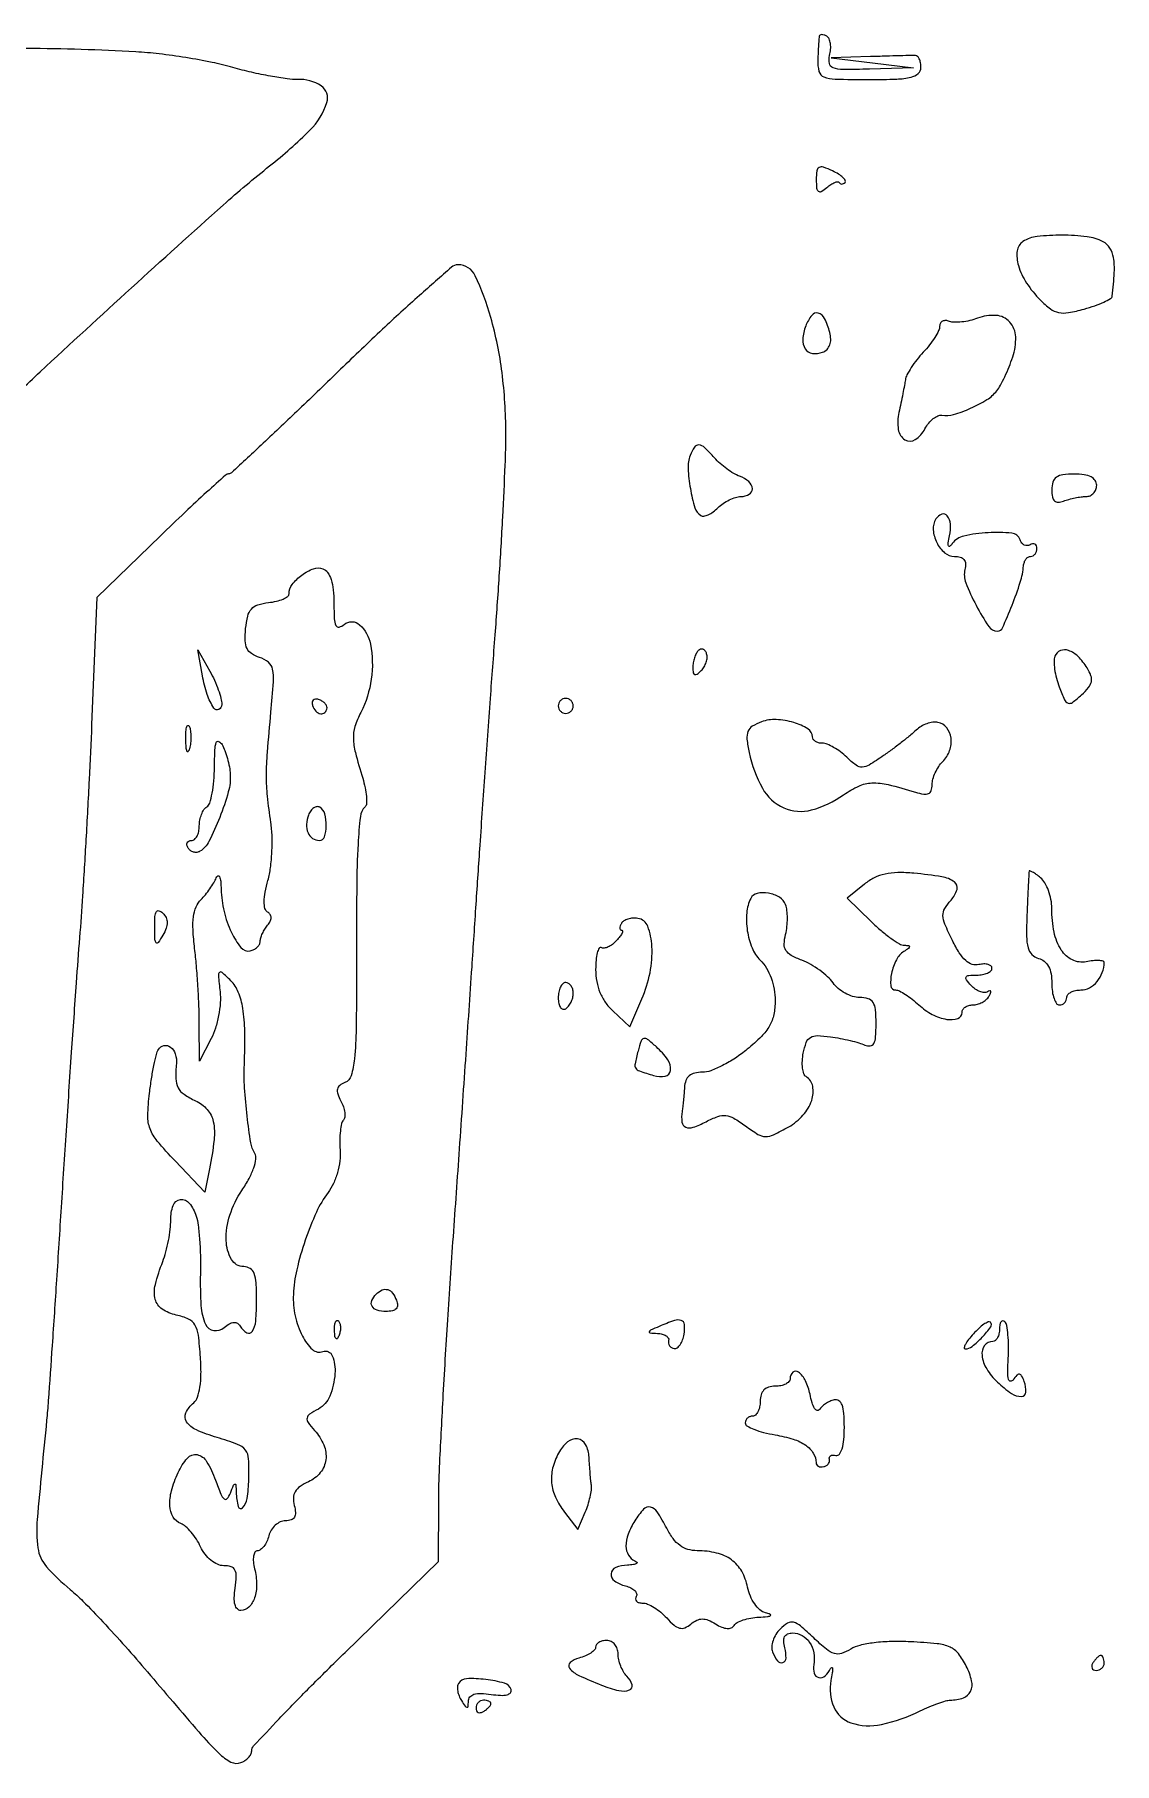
# Model space of a CAD drawing. Extents: x 0 to 5034, y 0 to 2560.
# Drawn here: x 2088 to 2232.4, y 755.6 to 986.8 of the extents above; entities that cross this region are included whole.
import ezdxf

# ---------------------------------------------------------------- set-up
doc = ezdxf.new("R2010")
doc.units = 0

msp = doc.modelspace()

# ---------------------------------------------------------------- linework, layer by layer
msp.add_lwpolyline([(2083.408411, 936.400396, -0.017789), (2088.711233, 941.681116, -0.002119), (2100.914568, 952.902397, -0.002251), (2113.188074, 963.991797, -0.01554), (2119.401609, 969.216671, 0.029078), (2124.791574, 974.003881, 0.118567), (2127.066827, 977.711715, 0.337948), (2126.28789, 979.931769, 0.157008), (2123.166409, 980.79594, -0.044067), (2121.751981, 980.862021, -0.011724), (2119.520758, 981.218, -0.011796), (2116.992699, 981.744293, -0.011904), (2114.5, 982.387813, 0.018958), (2111.699197, 983.068888, 0.010234), (2108.20625, 983.705081, 0.01018), (2104.616785, 984.208477, 0.015776), (2101.5, 984.481659, 0.012603), (2086.906368, 984.929421, 0.000215), (2006.770927, 985.333251, 0.00006), (1922.178765, 985.713169, 0.048221)], format="xyb")
for points in [[(2192.9, 986.559017, 0.025707), (2192.855759, 986.208658, 0.0028), (2192.8, 985.397197, 0.003424), (2192.745608, 984.429648, 0.002757), (2192.7, 983.388889, 0.072554), (2192.864557, 981.850705, 0.243441), (2193.518885, 981.118106, 0.085925), (2195.014862, 980.826129, 0.005331), (2199.55, 980.777778, 0.008002), (2203.269941, 980.837315, 0.048985), (2205.171552, 981.085731, 0.124411), (2206.135863, 981.582065, 0.21521), (2206.5, 982.388889, 0.044597), (2206.444883, 983.005609, 0.064442), (2206.279687, 983.526736, 0.084323), (2206.036615, 983.879055, 0.20235), (2205.75, 984, 0.006425), (2205.242842, 983.993483, 0.000365), (2203.678125, 983.95212, 0.000559), (2201.815645, 983.899439, 0.00041), (2199.75, 983.837003), (2194.5, 983.674007), (2200, 983), (2205.5, 982.325993), (2199.633369, 982.162997, -0.006719), (2196.080583, 982.112053, -0.08315), (2194.751839, 982.333333, -0.270493), (2194.25013, 982.915246, -0.110181), (2194.289489, 983.999004, 0.046215), (2194.422423, 984.805232, 0.054994), (2194.392509, 985.575304, 0.064046), (2194.21553, 986.198685, 0.15438), (2193.90612, 986.558021, 0.048663), (2193.551678, 986.73201, 0.089761), (2193.236798, 986.789319, 0.140772), (2193.012322, 986.725082, 0.21193)], [(2192.5, 967.372971, 0.021838), (2192.549457, 966.241172, 0.214908), (2192.777093, 965.834898, 0.303049), (2193.171123, 965.815892, 0.038123), (2193.903695, 966.335037, -0.028828), (2194.460758, 966.745554, -0.049495), (2194.972302, 967.010917, -0.069657), (2195.36881, 967.108174, -0.306067), (2195.570361, 967, 0.135514), (2195.710878, 966.850242, 0.141276), (2195.90604, 966.79683, 0.117114), (2196.128989, 966.852979, 0.076528), (2196.343817, 967.010484, 0.3405), (2196.378978, 967.281485, 0.074688), (2196.064808, 967.672826, 0.049269), (2195.475586, 968.117778, 0.026855), (2194.67715, 968.548417, 0.024369), (2193.452923, 969.054805, 0.21276), (2192.880476, 969.011337, 0.242209), (2192.574716, 968.564863, 0.031313)], [(2220.142988, 959.109533, 0.226769), (2219.366126, 957.870478, 0.100955), (2219.538104, 955.903311, 0.072885), (2220.623807, 953.560418, 0.050318), (2222.46496, 951.283661, 0.036931), (2223.80776, 950.11444, 0.110515), (2224.911574, 949.618268, 0.095056), (2226.21824, 949.601587, 0.02316), (2228.329975, 950.080665, 0.016114), (2229.742009, 950.519974, 0.023818), (2230.945795, 951.002844, 0.020853), (2231.863988, 951.470183, 0.24028), (2232.081242, 951.797004, 0.014427), (2232.356702, 954.984583, 0.056196), (2232.248206, 956.958002, 0.099199), (2231.761178, 958.232738, 0.129899), (2230.852225, 959.079087, 0.093239), (2228.721607, 959.750925, 0.029177), (2225.36517, 959.956527, 0.028341), (2222.046206, 959.777713, 0.114063)], [(2128.884311, 942.020624, -0.00188), (2123.326603, 936.659861, -0.003033), (2118.549316, 932.141631, -0.00055), (2114.310814, 928.190125, -0.180646), (2113.900596, 928.020624, 0.176132), (2113.500192, 927.859265, 0.001487), (2110.980369, 925.582621, 0.00501), (2108.102609, 922.913852, 0.003179), (2104.801117, 919.75), (2096.301042, 911.5), (2095.599139, 894.5, -0.002188), (2095.263438, 887.149666, -0.001674), (2094.834303, 879.115625, -0.001693), (2094.381905, 871.597034, -0.004003), (2093.981089, 866, 0.002201), (2093.527044, 859.965101, 0.00064), (2092.880444, 850.664697, 0.000644), (2092.179138, 840.188616, 0.000689), (2091.520718, 829.94365, -0.000555), (2090.900364, 820.250585, -0.000739), (2090.313742, 811.442281, -0.000519), (2089.803192, 804.056428, -0.007516), (2089.580348, 801.44365, 0.002533), (2088.317582, 788.198489, 0.057294), (2088.411255, 784.372347, 0.147397), (2089.564323, 781.868895, 0.03974), (2092.746687, 778.801257, -0.026287), (2094.441925, 777.252834, -0.00613), (2097.113211, 774.474777, -0.006306), (2100.111607, 771.197153, -0.006147), (2103.052273, 767.817348, 0.001669), (2109.937257, 759.759604, 0.02224), (2112.60909, 756.919541, 0.07108), (2114.228847, 755.739752, 0.216805), (2115.554591, 755.659322, 0.056504), (2116.107346, 755.946597, 0.058283), (2116.575411, 756.347788, 0.064613), (2116.893658, 756.796697, 0.12252), (2117, 757.224159, -0.189928), (2117.260965, 757.886387, -0.002047), (2120.671875, 761.51222, -0.006086), (2124.708678, 765.66589, -0.003879), (2129.5, 770.403259), (2142, 782.572177), (2142.010433, 790.536089, -0.011602), (2142.124582, 795.191822, -0.001878), (2142.590653, 804.238726, -0.002072), (2143.22362, 814.887488, -0.00182), (2143.971001, 826, 0.000325), (2144.798255, 837.774158, 0.000263), (2145.671498, 850.415625, 0.000266), (2146.464914, 862.080899, 0.000686), (2147.021437, 870.5, -0.000954), (2147.546236, 878.375101, -0.000513), (2148.222102, 888.0875, -0.000511), (2148.931535, 897.989566, -0.000801), (2149.563708, 906.5, 0.002889), (2150.114632, 914.360938, 0.002845), (2150.57778, 922.26875, 0.002795), (2150.905464, 929.20287, 0.010868), (2150.990971, 933.5, 0.030742), (2150.479004, 941.576722, 0.038024), (2148.976015, 948.961648, 0.040034), (2146.897948, 954.536308, 0.291336), (2144.599127, 956, 0.18116), (2143.726505, 955.673103, 0.002539), (2139.434067, 951.893558, 0.006706), (2134.493724, 947.378669, 0.00432)], [(2191.096021, 947.814245, 0.071845), (2190.697773, 946.054715, 0.164269), (2191.025608, 944.751731, 0.219366), (2191.977555, 944.145866, 0.125987), (2193.35516, 944.306046, 0.106861), (2193.93949, 944.688314, 0.109261), (2194.308082, 945.275048, 0.092729), (2194.430969, 946.044758, 0.057354), (2194.30167, 946.954412, 0.046973), (2193.623685, 948.813749, 0.21974), (2192.770476, 949.524643, 0.30264), (2191.889446, 949.227097, 0.072957)], [(2214.065284, 948.853134, -0.032188), (2213.036561, 948.536209, -0.030709), (2211.959401, 948.347869, -0.032181), (2210.988497, 948.301853, -0.08758), (2210.315284, 948.432509, 0.079469), (2209.812755, 948.538465, 0.127648), (2209.386365, 948.449933, 0.151447), (2209.104237, 948.182183, 0.128431), (2209, 947.783066, -0.114716), (2208.861978, 947.189401, -0.026118), (2208.35536, 946.28175, -0.025703), (2207.645513, 945.27195, -0.022525), (2206.80548, 944.292943, 0.021976), (2205.950887, 943.299174, 0.022748), (2205.1972, 942.245262, 0.023196), (2204.631416, 941.277269, 0.084406), (2204.412149, 940.602396, -0.009552), (2204.29306, 939.88646, -0.002632), (2204.07837, 938.765316, -0.002658), (2203.821659, 937.497503, -0.002776), (2203.555062, 936.250696, 0.089409), (2203.46852, 933.965916, 0.221151), (2204.359672, 932.593131, 0.297372), (2205.731155, 932.618328, 0.121325), (2207.036972, 934.069082, -0.047366), (2207.534072, 934.817883, -0.05455), (2208.142726, 935.421309, -0.062707), (2208.765902, 935.800682, -0.146207), (2209.302226, 935.871475, 0.111767), (2210.874687, 935.971448, 0.03334), (2213.145247, 936.807369, 0.03401), (2215.323642, 937.962049, 0.087601), (2216.646005, 939.145824, 0.042579), (2217.127044, 939.878803, 0.013948), (2217.710011, 941.032802, 0.013783), (2218.288669, 942.355783, 0.015149), (2218.774292, 943.667969, 0.089788), (2219.168621, 946.367177, 0.177654), (2218.365287, 948.34582, 0.194338), (2216.544167, 949.224611, 0.107639)], [(2175.634176, 930.489062, 0.104565), (2175.35749, 928.752877, 0.031071), (2175.660661, 926.068384, 0.027917), (2176.263287, 923.49927, 0.184812), (2177.048542, 922.469999, 0.182569), (2177.459178, 922.389998, 0.062345), (2178.049959, 922.568405, 0.052052), (2178.712148, 922.949149, 0.039914), (2179.347952, 923.490809, -0.045457), (2180.041327, 924.068396, -0.037057), (2180.875425, 924.556675, -0.03842), (2181.71774, 924.891868, -0.075626), (2182.428571, 925, 0.131393), (2183.548541, 925.299482, 0.285923), (2183.951759, 926.053196, 0.202777), (2183.48014, 926.991194, 0.087611), (2182.25, 927.711974, -0.046489), (2181.463709, 928.090002, -0.022891), (2180.538982, 928.704927, -0.022491), (2179.629959, 929.43639, -0.030405), (2178.882705, 930.180589, 0.019946), (2177.566436, 931.547457, 0.169005), (2176.80216, 931.897527, 0.278916), (2176.206426, 931.610244, 0.052811)], [(2224, 925.893011, 0.043546), (2224.083235, 924.939105, 0.16083), (2224.365663, 924.413414, 0.207384), (2224.852992, 924.235583, 0.076984), (2225.581787, 924.393011, -0.024761), (2226.290883, 924.625558, -0.016939), (2227.115525, 924.821697, -0.017107), (2227.925091, 924.956854, -0.032815), (2228.581787, 925, 0.104916), (2229.122918, 925.11481, 0.099144), (2229.5834, 925.440625, 0.096457), (2229.892034, 925.927413, 0.093456), (2230, 926.5, 0.152103), (2229.797909, 927.148955, 0.12651), (2229.25, 927.625, 0.082504), (2228.322075, 927.911037, 0.033607), (2227, 928, 0.030433), (2225.470707, 927.906832, 0.123267), (2224.605958, 927.574418, 0.169498), (2224.151426, 926.941363, 0.071848)], [(2208.504551, 922.007363, 0.157132), (2208.146937, 920.557705, 0.097374), (2208.608568, 918.849853, 0.10058), (2209.663171, 917.487111, 0.179826), (2210.973768, 917, -0.067076), (2211.763856, 916.893529, -0.157656), (2212.255866, 916.57073, -0.160763), (2212.46004, 916.026012, -0.070481), (2212.381466, 915.25, 0.154386), (2212.496848, 913.469586, 0.028764), (2213.875017, 910.453278, 0.025723), (2215.555944, 907.633283, 0.25051), (2216.740611, 907, 0.29622), (2217.408403, 907.43368, 0.010094), (2218.679998, 910.452486, 0.018403), (2219.776977, 913.537127, 0.053679), (2220.220068, 915.75, -0.063583), (2220.325609, 916.227885, -0.076094), (2220.544853, 916.632812, -0.089186), (2220.839941, 916.904836, -0.142669), (2221.166667, 917, 0.126256), (2221.484475, 917.081551, 0.100772), (2221.755208, 917.311086, 0.089906), (2221.93719, 917.65444, 0.077162), (2222, 918.059017, 0.096615), (2221.929688, 918.419494, 0.174358), (2221.731339, 918.640906, 0.171257), (2221.434421, 918.687549, 0.092807), (2221.08541, 918.552786, -0.125249), (2220.705179, 918.433342, -0.129866), (2220.319769, 918.512718, -0.114489), (2219.988179, 918.786048, -0.083109), (2219.763288, 919.210136, 0.295973), (2218.654915, 920.094633, 0.038462), (2215.48054, 920.161704, 0.039835), (2212.243166, 919.720705, 0.184942), (2210.693775, 918.703893, -0.065509), (2210.363164, 918.352622, -0.517962), (2210.18217, 918.402903, -0.126143), (2210.14342, 918.81821, -0.014454), (2210.319373, 919.749004, 0.070278), (2210.437555, 921.313141, 0.154211), (2210.007122, 922.419867, 0.318913), (2209.27344, 922.628007, 0.170684)], [(2128, 910.770566, 0.010634), (2128.045411, 908.635577, 0.100494), (2128.264478, 907.751309, 0.356428), (2128.691423, 907.548823, 0.113178), (2129.367321, 907.889886, -0.372605), (2131.439403, 907.847164, -0.16394), (2132.888795, 905.267223, -0.082114), (2132.996456, 900.587693, -0.082146), (2131.592017, 896.123257, 0.039736), (2130.815482, 894.230232, 0.084802), (2130.594527, 892.669606, 0.056882), (2130.868106, 890.758603, 0.010456), (2131.843293, 887.325273, -0.02307), (2132.168071, 886.061394, -0.030841), (2132.337658, 884.889656, -0.031652), (2132.355522, 883.938943, -0.187374), (2132.158606, 883.49194, 0.169539), (2131.531442, 882.192, 0.015209), (2131.225959, 878.529502, 0.011362), (2131.048913, 872.645018, 0.002129), (2131.015532, 861.863234, -0.003368), (2130.970731, 853.824433, -0.02215), (2130.742986, 849.805098, -0.044757), (2130.305801, 847.536146, -0.235353), (2129.473151, 846.628071, 0.07093), (2128.774144, 846.238881, 0.177451), (2128.463693, 845.754427, 0.139842), (2128.502522, 845.099631, 0.03859), (2128.921692, 844.146319, -0.039643), (2129.258293, 843.376403, -0.050025), (2129.437671, 842.620322, -0.05871), (2129.447635, 841.9852, -0.172635), (2129.262809, 841.596143, 0.145178), (2129.016707, 841.142487, 0.024323), (2128.857224, 840.154721, 0.024879), (2128.782148, 838.939369, 0.019801), (2128.818482, 837.625566, -0.046472), (2128.780134, 836.129859, -0.038786), (2128.470448, 834.570469, -0.039459), (2127.933223, 833.109865, -0.054281), (2127.214881, 831.910906, 0.05543), (2125.651795, 829.288406, 0.024595), (2124.164825, 825.539082, 0.024639), (2123.03183, 821.585908, 0.045769), (2122.572073, 818.284697, 0.064957), (2122.810237, 815.415848, 0.065836), (2123.776809, 812.718121, 0.084537), (2125.131635, 810.914308, 0.288728), (2126.507886, 810.6414, -0.412067), (2127.778449, 810.081112, -0.113095), (2128.137126, 807.683685, -0.075416), (2127.437767, 804.65966, -0.177216), (2125.917036, 802.955599, 0.023974), (2124.73386, 802.247438, 0.205491), (2124.404141, 801.74218, 0.205874), (2124.543471, 801.15566, 0.02407), (2125.417036, 800.091674, -0.08594), (2126.647509, 798.146825, -0.129216), (2126.917492, 796.168591, -0.142564), (2126.181373, 794.449538, -0.11436), (2124.578643, 793.217786, 0.044725), (2123.469038, 792.587003, 0.107179), (2122.826649, 791.898754, 0.125351), (2122.583867, 791.079204, 0.073728), (2122.695274, 790.057271, -0.045), (2122.856754, 789.0925, -0.149557), (2122.717356, 788.472085, -0.187585), (2122.2827, 788.11915, -0.077944), (2121.523012, 788, 0.107296), (2120.830195, 787.849596, 0.075846), (2120.161512, 787.4125, 0.071401), (2119.617924, 786.76435, 0.075027), (2119.289749, 786, -0.04368), (2119.016379, 785.234707, -0.054511), (2118.629038, 784.5875, -0.064619), (2118.19287, 784.144187, -0.167661), (2117.774961, 784, 0.26134), (2117.441888, 783.813147, 0.098029), (2117.250321, 783.292987, 0.064402), (2117.227823, 782.512309, 0.036538), (2117.3907, 781.579463, -0.058112), (2117.659478, 779.520579, -0.082627), (2117.382105, 777.69964, -0.112506), (2116.636981, 776.456898, -0.204432), (2115.566204, 776, -0.209254), (2115.082515, 776.211697, -0.12349), (2114.775033, 776.774605, -0.071839), (2114.671176, 777.70824, -0.028278), (2114.786692, 779, 0.023812), (2114.942832, 780.586316, 0.130107), (2114.766159, 781.422336, 0.205655), (2114.248815, 781.856428, 0.073247), (2113.274014, 782, -0.10587), (2112.423316, 782.182169, -0.065455), (2111.549529, 782.721065, -0.05948), (2110.762916, 783.534529, -0.055625), (2110.169167, 784.528065, 0.036345), (2109.617082, 785.538208, 0.033838), (2108.912497, 786.48357, 0.035617), (2108.168739, 787.236387, 0.088691), (2107.508652, 787.635054, -0.174124), (2106.494217, 788.509107, -0.116469), (2106.06223, 789.995085, -0.07963), (2106.282177, 792.025486, -0.040196), (2107.160515, 794.452947, -0.069779), (2108.400765, 796.401352, -0.272164), (2109.697413, 796.850053, -0.21249), (2110.978358, 795.941253, -0.047037), (2112.154447, 793.449429, 0.009843), (2112.877059, 791.567754, 0.116585), (2113.327331, 790.93499, 0.427635), (2113.726271, 790.970185, 0.074825), (2114.14889, 791.699429, -0.004429), (2114.590297, 792.789611, -0.265428), (2114.752113, 792.914764, -0.435183), (2114.874336, 792.815626, -0.00671), (2114.929715, 791.809017, 0.05195), (2115.207673, 789.910121, 0.584693), (2115.791516, 789.752636, 0.159181), (2116.399683, 790.978991, 0.029217), (2116.620364, 793.531447, 0.019288), (2116.590875, 796.276264, 0.15078), (2116.159496, 797.463119, 0.143102), (2115.124829, 798.231225, 0.016806), (2112.370364, 799.146216, -0.031675), (2109.605103, 800.156979, -0.142349), (2108.297731, 801.2505, -0.264883), (2108.209009, 802.454368, -0.108916), (2109.25, 803.792117, 0.139957), (2109.761337, 804.539287, 0.043398), (2110.081914, 805.876435, 0.034982), (2110.222586, 807.661803, 0.019186), (2110.157475, 809.855429, 0.013728), (2109.87135, 812.842555, 0.099808), (2109.417831, 814.202406, 0.159003), (2108.560476, 814.976748, 0.050793), (2106.907475, 815.520322, -0.092548), (2105.028944, 816.316266, -0.187054), (2104.115084, 817.608278, -0.123982), (2104.116918, 819.601449, -0.032016), (2105.11019, 822.6849, 0.028261), (2105.532489, 823.962924, 0.018306), (2105.881541, 825.480877, 0.018412), (2106.114187, 826.99365, 0.032892), (2106.177074, 828.25, -0.090579), (2106.495584, 830.163791, -0.275507), (2107.474439, 830.967635, -0.270846), (2108.662989, 830.494105, -0.089067), (2109.575187, 828.763106, -0.04628), (2109.840748, 827.546087, -0.01225), (2110.035324, 825.563825, -0.012322), (2110.146259, 823.287864, -0.012386), (2110.144643, 821.013106, 0.021988), (2110.222901, 816.780959, 0.089536), (2110.834924, 814.291396, 0.256326), (2111.920405, 813.46741, 0.213188), (2113.334757, 813.86286, -0.041672), (2114.03581, 814.352244, -0.11029), (2114.615567, 814.535684, -0.158582), (2115.08815, 814.426131, -0.119282), (2115.469989, 814.048558, 0.117217), (2116.362184, 813.159118, 0.409444), (2117.077973, 813.324272, 0.121053), (2117.548402, 814.716471, 0.021234), (2117.666667, 817.5, 0.015222), (2117.595855, 819.825409, 0.07619), (2117.32112, 821.095867, 0.159661), (2116.788418, 821.75232, 0.144095), (2115.946833, 822, -0.270888), (2114.288892, 822.969364, -0.1225), (2113.596069, 825.483913, -0.084314), (2114.088669, 828.901279, -0.071068), (2115.691282, 832.19128, 0.024892), (2116.651985, 833.774487, 0.040507), (2117.285062, 835.212676, 0.049309), (2117.568303, 836.394858, 0.174282), (2117.409206, 837.146907, -0.099422), (2116.884313, 838.561181, -0.010115), (2116.393181, 842.124696, -0.013711), (2116.054162, 845.910628, -0.025304), (2116.019278, 849, 0.01282), (2116.080261, 853.46145, 0.037055), (2115.814853, 856.538332, 0.055262), (2115.211828, 858.712704, 0.101459), (2114.203884, 860.240561, 0.011215), (2113.037783, 861.355491, 0.404772), (2112.698193, 861.345747, 0.220213), (2112.548545, 860.921858, 0.005193), (2112.773828, 858.774253, -0.046909), (2112.804972, 857.302226, -0.028788), (2112.579614, 855.580562, -0.028719), (2112.155991, 853.887215, -0.044905), (2111.58202, 852.5), (2110.012321, 849.5), (2109.997469, 854.5, 0.00932), (2109.948182, 856.780373, 0.005401), (2109.808295, 859.518093, 0.005397), (2109.608648, 862.261464, 0.009041), (2109.374331, 864.561594, -0.016687), (2109.15891, 867.053536, -0.045591), (2109.226486, 868.819119, -0.066408), (2109.572279, 870.108629, -0.098008), (2110.222309, 871.079451, 0.025926), (2110.822511, 871.745347, 0.01883), (2111.421688, 872.543317, 0.019109), (2111.934087, 873.345917, 0.039005), (2112.260338, 874.017857, -0.197176), (2112.484158, 874.251749, -0.419895), (2112.694402, 874.168496, -0.07554), (2112.854053, 873.537702, -0.017807), (2112.921053, 872.449365, 0.051984), (2113.304679, 869.509267, 0.052027), (2114.286443, 866.712371, 0.059709), (2115.560171, 864.684432, 0.27945), (2116.802821, 864.236867, 0.069091), (2117.303208, 864.412328, 0.070746), (2117.732402, 864.716455, 0.077546), (2118.027561, 865.098114, 0.118372), (2118.137858, 865.5, -0.069187), (2118.21797, 865.9657, -0.030828), (2118.443645, 866.547286, -0.029781), (2118.762426, 867.143033, -0.035478), (2119.133595, 867.660972, 0.056647), (2119.48267, 868.194296, 0.117451), (2119.596662, 868.675622, 0.146362), (2119.473065, 869.086881, 0.109083), (2119.131335, 869.41883, -0.197663), (2118.78151, 869.901736, -0.061684), (2118.678217, 870.808551, -0.044255), (2118.802257, 872.067019, -0.020678), (2119.172915, 873.664076, 0.034991), (2119.515072, 875.356782, 0.019759), (2119.703328, 877.443278, 0.019648), (2119.727138, 879.573054, 0.030337), (2119.563986, 881.406218, -0.011987), (2119.121131, 884.917845, -0.02561), (2118.983801, 887.647559, -0.019425), (2119.109571, 890.806841, -0.004413), (2119.577884, 896.147705, 0.006755), (2119.915585, 900.217963, 0.068665), (2119.800869, 901.906218, 0.171137), (2119.235628, 902.840794, 0.09542), (2118.052998, 903.483179, -0.067169), (2116.990668, 903.985209, -0.137196), (2116.385848, 904.67133, -0.106087), (2116.136006, 905.699257, -0.030948), (2116.193016, 907.335474, -0.034179), (2116.47113, 909.005309, -0.122425), (2116.964024, 909.959034, -0.137276), (2117.810442, 910.510329, -0.047511), (2119.25, 910.816422, 0.029209), (2120.303363, 911.000451, 0.04341), (2121.192187, 911.293152, 0.052083), (2121.81647, 911.6415, 0.244124), (2122, 911.994994, -0.16643), (2122.425651, 913.238344, -0.068473), (2123.715785, 914.500382, -0.06912), (2125.278786, 915.353516, -0.184043), (2126.528939, 915.350522, -0.152997), (2127.160939, 914.849769, -0.071703), (2127.623267, 913.902246, -0.052066), (2127.909067, 912.539652, -0.025684)], [(2113, 897.185693, -0.277217), (2112.598959, 896.517947, -0.385148), (2111.95981, 896.678551, -0.068064), (2111.053901, 898.537663, -0.035967), (2110.428863, 901.03125), (2109.820225, 904.5), (2111.410113, 901.635693, -0.020863), (2112.018669, 900.422703, -0.020038), (2112.532971, 899.146979, -0.020438), (2112.894653, 897.987108, -0.065444)], [(2176.729167, 904.395833, 0.080892), (2176.449316, 904.007105, 0.037708), (2176.214193, 903.430443, 0.036082), (2176.053775, 902.773895, 0.041901), (2176, 902.133333, 0.036751), (2176.050901, 901.441764, 0.271978), (2176.25, 901.194569, 0.258294), (2176.572437, 901.24129, 0.034004), (2177.1125, 901.7125, 0.062578), (2177.509426, 902.223506, 0.055968), (2177.785599, 902.836016, 0.059262), (2177.906408, 903.452911, 0.099514), (2177.841667, 903.975, 0.080367), (2177.640381, 904.359622, 0.142612), (2177.356745, 904.572995, 0.167901), (2177.036958, 904.582253, 0.120996)], [(2224.421332, 903.65559, 0.095934), (2224.298757, 902.962829, 0.029978), (2224.379325, 901.906113, 0.028724), (2224.613598, 900.710337, 0.028113), (2224.984613, 899.540472, 0.013913), (2225.698174, 897.810179, 0.204796), (2226.170238, 897.372321, 0.253839), (2226.753464, 897.462472, 0.02126), (2227.969, 898.471945, 0.034918), (2228.912518, 899.453925, 0.123615), (2229.289513, 900.235088, 0.140795), (2229.228024, 901.041581, 0.050643), (2228.715086, 902.084612, 0.056739), (2227.521944, 903.58567, 0.109203), (2226.233368, 904.408505, 0.184768), (2225.148321, 904.392589, 0.209044)], [(2125.15, 897.05, 0.104687), (2125.586752, 896.305209, 0.167686), (2126.227257, 895.955686, 0.239194), (2126.786965, 896.130242, 0.175736), (2127.075, 896.725, 0.149613), (2127.014704, 897.031991, 0.073742), (2126.775469, 897.354531, 0.062883), (2126.403407, 897.64317, 0.053161), (2125.95, 897.85, 0.089632), (2125.522225, 897.911576, 0.189618), (2125.22, 897.78, 0.189618), (2125.088424, 897.477775, 0.089632)], [(2158, 897, 0.099038), (2158.076342, 896.618362, 0.097945), (2158.29375, 896.29375, 0.097945), (2158.618362, 896.076342, 0.099038), (2159, 896, 0.099038), (2159.381638, 896.076342, 0.097945), (2159.70625, 896.29375, 0.097945), (2159.923658, 896.618362, 0.099038), (2160, 897, 0.099038), (2159.923658, 897.381638, 0.097945), (2159.70625, 897.70625, 0.097945), (2159.381638, 897.923658, 0.099038), (2159, 898, 0.099038), (2158.618362, 897.923658, 0.097945), (2158.29375, 897.70625, 0.097945), (2158.076342, 897.381638, 0.099038)], [(2185.16997, 894.867221, 0.050228), (2183.948289, 894.269979, 0.15983), (2183.371181, 893.58306, 0.122914), (2183.231357, 892.570038, 0.024535), (2183.518131, 890.752619, 0.075889), (2185.293229, 885.994107, 0.161865), (2188.154945, 883.374198, 0.172911), (2191.87175, 883.083951, 0.088801), (2196.149307, 885.106316, -0.047514), (2198.170863, 886.274056, -0.098217), (2199.938656, 886.693675, -0.069457), (2202.111096, 886.472539, -0.015106), (2205.75, 885.464102, 0.032246), (2206.865929, 885.195647, 0.147653), (2207.520056, 885.275568, 0.215618), (2207.879751, 885.676452, 0.076791), (2208, 886.454797, -0.068004), (2208.102382, 887.204083, -0.039032), (2208.415274, 888.062264, -0.038214), (2208.872553, 888.891339, -0.051288), (2209.413699, 889.556556, 0.110934), (2210.334886, 891.011497, 0.116606), (2210.522874, 892.693419, 0.137302), (2209.944094, 894.086564, 0.179663), (2208.776902, 894.799949, 0.084072), (2208.08915, 894.817373, 0.049828), (2207.290569, 894.62026, 0.048118), (2206.509592, 894.254757, 0.059386), (2205.871378, 893.767036, -0.020383), (2205.14324, 893.114893, -0.006706), (2204.021592, 892.214843, -0.006667), (2202.749137, 891.248566, -0.007503), (2201.5, 890.35465, -0.013035), (2199.566929, 889.087993, -0.128181), (2198.644101, 888.803517, -0.17549), (2197.83148, 889.057914, -0.029523), (2196.575035, 890.137563, 0.030978), (2195.740671, 890.850313, 0.031171), (2194.826299, 891.452909, 0.03279), (2193.965841, 891.873681, 0.097623), (2193.325035, 892, -0.061483), (2192.818363, 892.06254, -0.079946), (2192.389229, 892.246599, -0.097661), (2192.10197, 892.519314, -0.155398), (2192, 892.839485, 0.260265), (2191.393323, 893.926034, 0.066029), (2189.480171, 894.78146, 0.060959), (2187.143768, 895.174896, 0.100181)], [(2108.692991, 891.269032, -0.087174), (2108.51666, 890.883358, -0.597527), (2108.356533, 890.900903, -0.080377), (2108.235556, 891.431793, -0.012823), (2108.194949, 892.5, -0.014395), (2108.212705, 893.580113, -0.052471), (2108.315079, 894.257153, -0.333666), (2108.47713, 894.386009, -0.31318), (2108.655937, 894.269032, -0.06278), (2108.814405, 893.671085, -0.030339), (2108.872264, 892.880008, -0.029507), (2108.832894, 892.036634, -0.037336)], [(2114.135481, 887.830712, -0.082544), (2113.875283, 885.485989, -0.025058), (2112.7283, 882.085763, -0.022406), (2111.292099, 878.871865, -0.138926), (2110.08425, 877.552069, -0.106601), (2109.675187, 877.406828, -0.099422), (2109.231591, 877.437671, -0.095996), (2108.821827, 877.640187, -0.091957), (2108.510081, 877.983688, -0.080893), (2108.349448, 878.372105, -0.159256), (2108.377561, 878.701458, -0.183522), (2108.587109, 878.920165, -0.111402), (2108.940983, 879, 0.177572), (2109.345138, 879.148207, 0.092354), (2109.688914, 879.570164, 0.072446), (2109.921667, 880.198366, 0.052595), (2110, 880.940983, -0.046881), (2110.074077, 881.729296, -0.046318), (2110.29375, 882.49335, -0.050262), (2110.616444, 883.123976, -0.111412), (2111, 883.5, 0.182646), (2111.391173, 884.008296, 0.025731), (2111.715183, 885.314463, 0.026572), (2111.945706, 886.967377, 0.019742), (2112.030409, 888.809017, -0.008195), (2112.082976, 891.106938, -0.070537), (2112.266407, 892.114387, -0.459509), (2112.593661, 892.24829, -0.14334), (2113.03493, 891.830712, -0.0426), (2113.4177, 891.02413, -0.022365), (2113.760039, 889.96713, -0.022082), (2114.016057, 888.84512, -0.031507)], [(2124.60154, 882.404014, 0.07957), (2124.33783, 881.152042, 0.113824), (2124.53788, 880.039265, 0.140791), (2125.154774, 879.283068, 0.152864), (2126.059017, 879, 0.323499), (2126.736295, 879.489415, 0.0774), (2126.977828, 880.941643, 0.069056), (2126.772724, 882.54064, 0.190183), (2126.104785, 883.435239, 0.170661), (2125.716026, 883.520342, 0.120253), (2125.29393, 883.360542, 0.090977), (2124.900464, 882.969176, 0.060125)], [(2198.939558, 873.15214), (2196.636885, 871.287549), (2199.852921, 868.143775, 0.017188), (2201.173341, 866.938928, 0.021499), (2202.481306, 865.918986, 0.020324), (2203.627368, 865.170309, 0.132117), (2204.284478, 864.984687, -0.03158), (2204.832603, 864.943095, -0.394239), (2204.952581, 864.794991, -0.221302), (2204.828328, 864.570642, -0.015981), (2204.226574, 864.161192, 0.135385), (2203.221145, 863.051519, 0.063076), (2202.566434, 861.206746, 0.078496), (2202.470748, 859.569557, 0.385709), (2203.099231, 859, -0.118158), (2203.61295, 858.876881, -0.024497), (2204.425068, 858.4125, -0.024467), (2205.336281, 857.765622, -0.020942), (2206.230375, 857, 0.066352), (2208.009372, 855.73662, 0.078508), (2209.960104, 855.072124, 0.12545), (2211.416864, 855.185953, 0.321215), (2212, 856, -0.142666), (2212.111069, 856.38134, -0.09965), (2212.423289, 856.70625, -0.08433), (2212.890182, 856.925146, -0.067639), (2213.440983, 857, 0.070406), (2214.045089, 857.085489, 0.052739), (2214.668275, 857.339137, 0.05336), (2215.216072, 857.712731, 0.078175), (2215.595492, 858.154508, 0.030407), (2215.818662, 858.570124, 0.186565), (2215.83372, 858.80845, 0.399888), (2215.697311, 858.883713, 0.072458), (2215.404508, 858.759469, -0.155524), (2214.962938, 858.652631, -0.074298), (2214.38693, 858.781144, -0.062659), (2213.77089, 859.112103, -0.05169), (2213.210573, 859.60496, -0.025578), (2212.57661, 860.365418, -0.292182), (2212.548591, 860.737054, -0.253954), (2212.881702, 860.955352, -0.020683), (2213.960573, 861, 0.042508), (2214.74135, 861.066498, 0.06215), (2215.400918, 861.266249, 0.081609), (2215.847954, 861.559815, 0.209714), (2216, 861.90638, 0.213288), (2215.860922, 862.217582, 0.115601), (2215.485938, 862.422466, 0.07921), (2214.920187, 862.485976, 0.047655), (2214.25, 862.390479, -0.14024), (2213.351053, 862.428154, -0.104581), (2212.489871, 862.931524, -0.068234), (2211.625853, 863.963208, -0.025828), (2210.707287, 865.608161, -0.013497), (2209.698502, 867.804031, -0.092648), (2209.441492, 868.959407, -0.144424), (2209.681871, 869.890125, -0.049027), (2210.52243, 871.024785, 0.110595), (2211.324053, 872.440338, 0.320597), (2210.983715, 873.448686, 0.117256), (2209.308797, 874.139807, 0.01619), (2205.544334, 874.614836, 0.026287), (2203.393486, 874.702177, 0.051537), (2201.692945, 874.505817, 0.060764), (2200.260881, 874.000335, 0.055045)], [(2220.952975, 874.872445, 0.019234), (2220.928618, 874.593614, 0.000312), (2220.853067, 873.022362, 0.000815), (2220.769316, 871.19472, 0.000541), (2220.678899, 869.0973, 0.011957), (2220.626628, 866.207686, 0.063084), (2220.8346, 864.639229, 0.13025), (2221.344991, 863.741311, 0.135598), (2222.225924, 863.230669, -0.106683), (2222.996585, 862.840808, -0.100975), (2223.555956, 862.161161, -0.079963), (2223.891073, 861.175631, -0.042071), (2224, 859.883369, 0.032936), (2224.072834, 858.778876, 0.050578), (2224.29375, 857.84699, 0.065419), (2224.616062, 857.203718, 0.248869), (2225, 857, 0.099038), (2225.381638, 857.076342, 0.097945), (2225.70625, 857.29375, 0.097945), (2225.923658, 857.618362, 0.099038), (2226, 858, -0.182536), (2226.144157, 858.381715, -0.0909), (2226.556072, 858.70625, -0.070807), (2227.168668, 858.926137, -0.050854), (2227.893011, 859, 0.126823), (2229.033606, 859.294037, 0.092129), (2230.050373, 860.130376, 0.085753), (2230.755234, 861.339943, 0.089373), (2231, 862.698365, 0.358565), (2230.852541, 862.877551, 0.040765), (2230.291925, 862.940703, 0.034695), (2229.513788, 862.910595, 0.020215), (2228.589534, 862.772364, -0.163222), (2226.744435, 863.022426, -0.136332), (2225.263058, 864.346244, -0.094623), (2224.310604, 866.71829, -0.048323), (2224, 869.924608, 0.047066), (2223.889148, 871.099628, 0.041161), (2223.559375, 872.289337, 0.043305), (2223.075284, 873.319666, 0.0883), (2222.5, 874, 0.015318), (2221.920974, 874.451328, 0.0295), (2221.426811, 874.769798, 0.037907), (2221.064324, 874.939438, 0.485257)], [(2183.737414, 871.25, 0.097788), (2183.194768, 869.324303, 0.058219), (2183.282223, 866.935393, 0.058344), (2183.91654, 864.638562, 0.10018), (2185.010345, 862.989655, -0.062342), (2185.82685, 861.9395, -0.046118), (2186.459726, 860.609647, -0.044007), (2186.86388, 859.114801, -0.044052), (2187, 857.572804, -0.049711), (2186.813903, 855.70562, -0.080684), (2186.25392, 854.216535, -0.066254), (2185.162672, 852.790065, -0.024024), (2183.272156, 851.072804, -0.026886), (2181.678066, 849.896762, -0.027144), (2179.971921, 848.902636, -0.028186), (2178.396846, 848.205004, -0.090393), (2177.272156, 848, 0.058272), (2176.246323, 847.880037, 0.116142), (2175.519406, 847.516191, 0.126936), (2175.071177, 846.892244, 0.077156), (2174.875, 846, -0.004745), (2174.813247, 845.14271, -0.003795), (2174.730946, 844.220312, -0.003837), (2174.641755, 843.3679, -0.009704), (2174.560134, 842.75, 0.067118), (2174.536453, 841.332541, 0.268504), (2175.036339, 840.663887, 0.188419), (2176.041918, 840.631971, 0.035486), (2177.758965, 841.381693, -0.031921), (2179.322464, 842.077669, -0.115539), (2180.395942, 842.212477, -0.107542), (2181.460058, 841.86056, -0.025753), (2183.020857, 840.826458, 0.022407), (2184.705038, 839.694331, 0.131797), (2185.717688, 839.397715, 0.118874), (2186.793409, 839.631252, 0.016783), (2188.815061, 840.693998, 0.082361), (2190.723092, 842.24294, 0.098414), (2191.888597, 844.239671, 0.130288), (2192.026034, 846.117999, 0.210829), (2191.134109, 847.417116, -0.178681), (2190.834473, 847.800343, -0.048674), (2190.669561, 848.563977, -0.042773), (2190.640687, 849.528523, -0.033341), (2190.768599, 850.569838, -0.041388), (2191.162442, 851.984022, -0.170286), (2191.721087, 852.658585, -0.144487), (2192.638153, 852.897442, -0.027138), (2194.38449, 852.746088, -0.012409), (2195.687295, 852.528438, -0.011147), (2197.025444, 852.23952, -0.011251), (2198.214298, 851.926516, -0.034134), (2199, 851.641328, 0.128761), (2199.721296, 851.524695, 0.252726), (2200.190434, 851.839412, 0.104476), (2200.439319, 852.716063, 0.017109), (2200.5, 854.488945, 0.021797), (2200.417419, 856.382329, 0.118347), (2200.093829, 857.349797, 0.184925), (2199.44608, 857.838862, 0.070363), (2198.306704, 858, -0.075913), (2197.366592, 858.143562, -0.049676), (2196.355863, 858.573686, -0.048951), (2195.430941, 859.205699, -0.065724), (2194.745492, 859.952974, 0.05475), (2194.021268, 860.778035, 0.028508), (2192.958833, 861.644241, 0.027969), (2191.753906, 862.418396, 0.037977), (2190.584152, 862.968005, -0.033387), (2189.152591, 863.624671, -0.128382), (2188.443463, 864.288194, -0.151079), (2188.2115, 865.148551, -0.052389), (2188.394473, 866.435568, 0.033942), (2188.58106, 867.472434, 0.027702), (2188.642826, 868.598424, 0.028539), (2188.582436, 869.644725, 0.063006), (2188.392119, 870.420537, 0.167333), (2187.573648, 871.396212, 0.091467), (2186.094751, 871.950805, 0.098395), (2184.604914, 871.921286, 0.224985)], [(2105.134033, 866.346375, -0.016776), (2104.507502, 865.347199, -0.471567), (2104.239405, 865.321412, -0.18983), (2104.069807, 865.711408, -0.006175), (2104.030409, 867.45, -0.016922), (2104.063049, 868.836765, -0.117828), (2104.256888, 869.481747, -0.358555), (2104.602285, 869.610071, -0.113627), (2105.103625, 869.296375, -0.081552), (2105.545944, 868.680266, -0.112876), (2105.703866, 868.020993, -0.092968), (2105.569934, 867.263915, -0.04153)], [(2166.444954, 867.910933, 0.046739), (2166.271751, 867.561489, 0.101763), (2166.223136, 867.267587, 0.179517), (2166.302144, 867.077627, 0.208284), (2166.48041, 867, -0.422085), (2166.59644, 866.880818, -0.108698), (2166.524291, 866.590207, -0.049734), (2166.243136, 866.141038, -0.021856), (2165.789427, 865.60496, -0.042718), (2165.240673, 865.104566, -0.055473), (2164.658457, 864.753093, -0.067068), (2164.130658, 864.590776, -0.17908), (2163.75, 864.663977, 0.421715), (2163.462868, 864.589503, 0.067177), (2163.220313, 863.990398, 0.041682), (2163.053184, 863.000295, 0.02098), (2163, 861.733331, 0.045198), (2163.145211, 860.130213, 0.052669), (2163.576422, 858.663318, 0.0541), (2164.291747, 857.351569, 0.052365), (2165.278665, 856.207933), (2167.55733, 854.067239), (2169.179808, 857.812294, 0.05386), (2170.26798, 861.315085, 0.061034), (2170.5198, 864.822522, 0.077387), (2169.960548, 867.516163, 0.272964), (2168.638201, 868.582595, 0.055052), (2167.97286, 868.606381, 0.055786), (2167.321453, 868.483994, 0.061438), (2166.779884, 868.242213, 0.119212)], [(2158, 857.940983, 0.047867), (2158.071541, 857.195401, 0.104212), (2158.29375, 856.66835, 0.181468), (2158.621877, 856.441401, 0.202618), (2159, 856.5, 0.08825), (2159.382836, 856.842344, 0.053305), (2159.70625, 857.359775, 0.051278), (2159.925833, 857.961978, 0.061875), (2160, 858.559017, 0.067639), (2159.925146, 859.109818, 0.08433), (2159.70625, 859.576711, 0.09965), (2159.38134, 859.888931, 0.142666), (2159, 860, 0.195654), (2158.618015, 859.844577, 0.086673), (2158.29375, 859.395164, 0.066561), (2158.073608, 858.729059, 0.0466)], [(2106.932696, 849.16141, 0.029905), (2106.855952, 847.143147, 0.114052), (2107.164278, 845.93013, 0.126706), (2107.953029, 845.04539, 0.040797), (2109.5, 844.181954, -0.107023), (2111.055536, 843.021948, -0.129155), (2111.862027, 841.393793, -0.079115), (2111.972264, 838.952499, -0.021158), (2111.369817, 835.099084), (2110.739634, 831.948168), (2106.750383, 836.141743, -0.015021), (2104.371722, 838.797603, -0.085105), (2103.414007, 840.430091, -0.097317), (2103.117957, 842.189251, -0.022652), (2103.336272, 845.191482, -0.009242), (2103.601398, 847.123601, -0.011409), (2103.922649, 848.912692, -0.009873), (2104.254463, 850.394922, -0.078561), (2104.524805, 851.040135, -0.203543), (2105.271097, 851.568002, -0.222725), (2106.131468, 851.371739, -0.147821), (2106.789298, 850.439898, -0.105132)], [(2168.666749, 850.833647, 0.012053), (2168.263432, 849.124014, 0.195916), (2168.366651, 848.554735, 0.169616), (2168.842165, 848.179193, 0.008554), (2170.75, 847.55684, 0.121184), (2172.310283, 847.467767, 0.333734), (2173.011202, 848.231698, 0.179043), (2172.632226, 849.678735, 0.056248), (2171.127086, 851.384989, 0.014744), (2169.945912, 852.392214, 0.228098), (2169.4402, 852.509595, 0.260482), (2169.074124, 852.181928, 0.018825)], [(2136.361626, 817.5, -0.086117), (2136.492319, 816.836898, -0.195231), (2136.31408, 816.367392, -0.155809), (2135.816231, 816.0868, -0.051069), (2134.968615, 816, -0.070834), (2133.763612, 816.171571, -0.197246), (2133.107768, 816.693686, -0.233205), (2133.069201, 817.453325, -0.094758), (2133.666667, 818.333333, -0.09007), (2134.451192, 818.876697, -0.183515), (2135.188279, 818.923268, -0.161077), (2135.838095, 818.460041, -0.066516)], [(2128.683114, 812.8125, -0.054073), (2128.461564, 812.395823, -0.470617), (2128.279315, 812.37858, -0.168741), (2128.137993, 812.670344, -0.018894), (2128.078947, 813.416667, -0.028489), (2128.089945, 814.112848, -0.077125), (2128.200665, 814.592839, -0.208169), (2128.385309, 814.77538, -0.296942), (2128.604167, 814.729167, -0.126455), (2128.797407, 814.402231, -0.060344), (2128.876576, 813.916927, -0.05415), (2128.839148, 813.359369, -0.051402)], [(2171.5, 814, 0.005675), (2170.347994, 813.489401, 0.223503), (2170.172505, 813.282091, 0.467319), (2170.278423, 813.131074, 0.011173), (2171.25, 813.070285, -0.050751), (2171.901701, 812.977411, -0.082987), (2172.4125, 812.756271, -0.118737), (2172.705765, 812.447882, -0.201368), (2172.75, 812.1, 0.110401), (2172.731921, 811.746069, 0.114518), (2172.867188, 811.423364, 0.109267), (2173.137455, 811.182388, 0.093214), (2173.5, 811.060389, 0.192716), (2173.906121, 811.160657, 0.085446), (2174.300118, 811.560925, 0.066155), (2174.623594, 812.190065, 0.046879), (2174.819551, 812.960389, 0.057078), (2174.873918, 814.273565, 0.307869), (2174.45306, 814.80481, 0.161429), (2173.527725, 814.789454, 0.017293)], [(2213.505548, 813.006131, 0.018783), (2212.859064, 812.235479, 0.040791), (2212.43672, 811.589301, 0.078427), (2212.284174, 811.159202, 0.469284), (2212.416441, 811, 0.171742), (2213.354486, 811.331997, 0.033166), (2214.696445, 812.573766, 0.030856), (2215.827008, 813.926539, 0.370665), (2215.779583, 814.55375, 0.312473), (2215.489015, 814.606528, 0.042906), (2214.92245, 814.288273, 0.036839), (2214.234551, 813.741933, 0.0226)], [(2217, 813.666667, -0.051611), (2216.933999, 813.028963, -0.071527), (2216.737678, 812.489583, -0.091551), (2216.447831, 812.127076, -0.180351), (2216.106989, 812, 0.240259), (2215.013829, 811.442539, 0.186955), (2214.66842, 810.133556, 0.109027), (2215.29135, 808.308036, 0.069383), (2216.716675, 806.561895, 0.035149), (2218.600154, 805.046881, 0.156796), (2219.939458, 804.638346, 0.39245), (2220.534724, 805.207472, 0.106978), (2220.317163, 806.615871, 0.029364), (2219.968055, 807.386996, 0.240019), (2219.662099, 807.603506, 0.253442), (2219.319284, 807.477703, 0.032256), (2218.821477, 806.833846, -0.279746), (2218.478699, 806.675986, -0.318633), (2218.214243, 806.913079, -0.058564), (2218.107248, 807.918849, -0.012003), (2218.169905, 809.707402, 0.016477), (2218.213275, 811.370478, 0.021638), (2218.137149, 812.887226, 0.01981), (2217.972563, 814.117111, 0.154397), (2217.709265, 814.624069, 0.183256), (2217.44198, 814.744364, 0.253642), (2217.208346, 814.635404, 0.118868), (2217.048787, 814.259034, 0.04111)], [(2189, 807, -0.191087), (2188.848523, 806.618118, -0.088204), (2188.4125, 806.29375, -0.068025), (2187.765418, 806.073693, -0.048028), (2187, 806, 0.072254), (2186.126841, 805.873159, 0.124864), (2185.5, 805.5, 0.124864), (2185.126841, 804.873159, 0.072254), (2185, 804, -0.048028), (2184.926307, 803.234582, -0.068025), (2184.70625, 802.5875, -0.088204), (2184.381882, 802.151477, -0.191087), (2184, 802, 0.090031), (2183.618217, 801.930694, 0.095364), (2183.29375, 801.73207, 0.099749), (2183.076656, 801.435875, 0.10884), (2183, 801.087898, 0.271558), (2183.230994, 800.693951, 0.033009), (2184.173461, 800.245471, 0.03185), (2185.464092, 799.825668, 0.02086), (2186.99476, 799.500885, -0.033102), (2189.412767, 798.925669, -0.075054), (2191.101574, 798.11081, -0.106776), (2192.106077, 797.05112, -0.132138), (2192.484687, 795.75, 0.145571), (2192.56963, 795.484391, 0.129355), (2192.789252, 795.29375, 0.104772), (2193.116611, 795.210575, 0.071373), (2193.5, 795.25, 0.0758), (2193.863237, 795.401988, 0.09521), (2194.132812, 795.646875, 0.109702), (2194.267618, 795.944756, 0.132821), (2194.25, 796.25, -0.159482), (2194.248563, 796.513635, -0.187828), (2194.405019, 796.70625, -0.125167), (2194.714466, 796.791309, -0.059362), (2195.128788, 796.75, 0.297697), (2195.592714, 796.925008, 0.084954), (2195.952652, 797.64807, 0.051163), (2196.185304, 798.856831, 0.021981), (2196.257576, 800.5, 0.018214), (2196.189266, 802.374575, 0.071191), (2195.942629, 803.504052, 0.155927), (2195.507118, 804.05774, 0.210934), (2194.888252, 804.169821, 0.050519), (2194.318644, 803.969892, 0.037874), (2193.739532, 803.642741, 0.038728), (2193.23664, 803.246486, 0.068219), (2192.900596, 802.839161, -0.372096), (2192.611721, 802.748287, -0.158187), (2192.28291, 803.037515, -0.060548), (2191.94576, 803.803498, -0.024078), (2191.666132, 804.91934, 0.061402), (2191.070042, 806.71783, 0.116884), (2190.122545, 807.900587, 0.366388), (2189.383154, 807.871202, 0.210185)], [(2158.035184, 797.065741, 0.062017), (2157.248696, 795.022993, 0.086225), (2157.108695, 793.071614, 0.083797), (2157.63659, 791.146265, 0.055295), (2158.829643, 789.179596), (2160.614814, 786.859193), (2161.609343, 789.179596, 0.023032), (2161.97699, 790.159715, 0.021928), (2162.259754, 791.185569, 0.022487), (2162.428667, 792.113055, 0.069058), (2162.426936, 792.75, -0.011457), (2162.350428, 793.397016, -0.003611), (2162.265256, 794.367188, -0.003605), (2162.185838, 795.451186, -0.003991), (2162.125, 796.5, 0.110423), (2161.656318, 798.194047, 0.240342), (2160.579859, 798.945112, 0.214169), (2159.230651, 798.550551, 0.093504)], [(2168.240547, 788.013569, 0.048337), (2167.344467, 786.212418, 0.091962), (2167.053111, 784.626085, 0.131833), (2167.380019, 783.416316, 0.166821), (2168.25, 782.662281, -0.134342), (2168.507991, 782.465905, -0.451325), (2168.471875, 782.282867, -0.102704), (2168.046513, 782.140307, -0.020908), (2167.25, 782.078947, 0.087978), (2165.676364, 781.742589, 0.279782), (2165.061072, 780.914638, 0.272943), (2165.506332, 779.967411, 0.085885), (2166.988753, 779.29269, -0.047293), (2167.710675, 779.028927, -0.082294), (2168.232402, 778.665037, -0.124503), (2168.477599, 778.264948, -0.21724), (2168.429736, 777.88631, 0.142272), (2168.336301, 777.549918, 0.191395), (2168.455307, 777.260354, 0.136742), (2168.788396, 777.064813, 0.064852), (2169.285995, 777, -0.10237), (2169.950497, 776.86251, -0.037076), (2170.808333, 776.413537, -0.034884), (2171.701797, 775.767515, -0.03488), (2172.496804, 775.003531, 0.030065), (2173.47964, 774.040692, 0.117969), (2174.227192, 773.65136, 0.162738), (2174.931439, 773.705938, 0.073314), (2175.732993, 774.193367, -0.059183), (2176.524126, 774.705491, -0.113264), (2177.256829, 774.87759, -0.100809), (2178.048859, 774.720493, -0.040398), (2179.034841, 774.210314, 0.039166), (2179.866553, 773.777364, 0.081479), (2180.574856, 773.604733, 0.117907), (2181.127857, 773.692992, 0.157336), (2181.512657, 774.020479, -0.134892), (2181.926942, 774.405696, -0.040029), (2182.730681, 774.746341, -0.036965), (2183.73454, 774.999424, -0.032508), (2184.809017, 775.116001, 0.008998), (2185.96811, 775.186882, 0.124264), (2186.363181, 775.320586, 0.60735), (2186.34752, 775.485977, 0.032673), (2185.708746, 775.69727, -0.117954), (2184.969823, 776.090408, -0.059713), (2184.264534, 776.882111, -0.053508), (2183.686832, 777.935725, -0.049348), (2183.326643, 779.116785, 0.079856), (2182.531275, 781.250747, 0.10724), (2181.159457, 782.784242, 0.098502), (2179.178162, 783.695196, 0.058713), (2176.591422, 784, -0.070691), (2175.337017, 784.17824, -0.087824), (2174.281384, 784.697958, -0.075873), (2173.359442, 785.617592, -0.039507), (2172.5, 787, 0.023552), (2171.236396, 789.184856, 0.193809), (2170.317019, 789.83634, 0.273565), (2169.404717, 789.553683, 0.044539)], [(2187.674518, 773.531661, 0.058823), (2187.108664, 772.814321, 0.056862), (2186.717728, 771.976925, 0.061669), (2186.550323, 771.151048, 0.11126), (2186.649478, 770.471061, 0.067887), (2187.308686, 769.27003, 0.321761), (2188.013581, 769.043722, 0.32135), (2188.454256, 769.639317, 0.067835), (2188.289749, 771, -0.04787), (2188.144684, 771.89827, -0.136294), (2188.273431, 772.512941, -0.17931), (2188.668469, 772.8726, -0.096222), (2189.324352, 773, -0.127586), (2190.609882, 772.666541, -0.119175), (2191.609942, 771.744498, -0.105635), (2192.158387, 770.364347, -0.082892), (2192.162183, 768.75, 0.11381), (2192.235176, 767.603694, 0.272154), (2192.836633, 767.044362, 0.241383), (2193.690087, 767.267762, 0.100468), (2194.422649, 768.25, -0.230506), (2194.572948, 768.370835, -0.474867), (2194.675954, 768.290457, -0.043032), (2194.635572, 767.665448, -0.010124), (2194.457416, 766.632406, 0.150979), (2194.842595, 763.101832, 0.211896), (2197.142474, 760.981427, 0.137401), (2201.220402, 760.76055, 0.059186), (2206.403638, 762.577822, -0.013124), (2207.595701, 763.123376, -0.01449), (2208.776389, 763.586733, -0.013972), (2209.802978, 763.923585, -0.068896), (2210.403638, 764.015313, 0.080837), (2212.175256, 764.329079, 0.200874), (2213.134914, 765.193239, 0.170895), (2213.280109, 766.601726, 0.056797), (2212.559583, 768.580108, 0.049855), (2211.512951, 770.24076, 0.125101), (2210.390151, 771.111973, 0.078529), (2208.669107, 771.559217, 0.011998), (2205.124594, 771.820257, 0.018152), (2202.547789, 771.854321, 0.024718), (2200.230084, 771.685976, 0.027525), (2198.330409, 771.346236, 0.081741), (2197.113028, 770.838514, -0.060757), (2195.890493, 770.267618, -0.153795), (2194.920566, 770.257607, -0.099953), (2193.860264, 770.828787, -0.017656), (2192.165806, 772.341148, 0.013197), (2190.404686, 773.941441, 0.113505), (2189.470439, 774.433958, 0.204692), (2188.672996, 774.317762, 0.059294)], [(2163, 771.116631, -0.194814), (2162.846092, 770.73661, -0.055005), (2162.344129, 770.321238, -0.046636), (2161.622002, 769.937751, -0.034814), (2160.767247, 769.649385, 0.11125), (2159.583628, 769.037136, 0.412744), (2159.516311, 768.282377, 0.1106), (2160.757375, 767.326006, 0.015119), (2163.782065, 766.025674, 0.03516), (2166.082254, 765.300275, 0.143988), (2167.528329, 765.373812, 0.406621), (2167.878557, 766.07791, 0.119203), (2167.183333, 767.216667, -0.062923), (2166.730051, 767.801055, -0.039126), (2166.347604, 768.581146, -0.038763), (2166.086731, 769.424102, -0.055717), (2166, 770.2, 0.081935), (2165.886582, 770.88748, 0.092192), (2165.559375, 771.47125, 0.100665), (2165.07212, 771.861584, 0.119248), (2164.5, 772, 0.056959), (2163.926261, 771.934428, 0.076307), (2163.440625, 771.74051, 0.095369), (2163.115096, 771.45362, 0.166062)], [(2229.5, 769, 0.082592), (2229.343488, 768.6179, 0.161196), (2229.3746, 768.29375, 0.182303), (2229.586039, 768.078288, 0.108972), (2229.940983, 768, 0.093332), (2230.345238, 768.076123, 0.09642), (2230.688914, 768.29375, 0.099167), (2230.918938, 768.618444, 0.105053), (2231, 769, 0.042167), (2230.967655, 769.382849, 0.061769), (2230.870461, 769.70625, 0.081139), (2230.727648, 769.92554, 0.210953), (2230.559017, 770, 0.151918), (2230.34829, 769.934461, 0.038439), (2230.066025, 769.70625, 0.035638), (2229.768994, 769.382774, 0.029505)], [(2144.659832, 766.258613, 0.124819), (2144.523689, 765.826504, 0.056242), (2144.556896, 765.228802, 0.050733), (2144.738384, 764.571109, 0.048394), (2145.05067, 763.952254, 0.011785), (2145.549183, 763.203862, 0.219651), (2145.78819, 763.06473, 0.410243), (2145.94451, 763.192144, 0.024276), (2145.984687, 763.863499, -0.16906), (2146.191991, 764.438211, -0.150169), (2146.72148, 764.793921, -0.083491), (2147.643074, 764.911449, -0.0265), (2149.026919, 764.782741, 0.024779), (2150.281883, 764.661663, 0.070216), (2151.155604, 764.743655, 0.149348), (2151.611238, 765.010787, 0.271515), (2151.699908, 765.419242, 0.250237), (2150.799351, 766.281914, 0.03873), (2148.291933, 766.779992, 0.03873), (2145.737737, 766.885404, 0.250301)], [(2147, 762.940983, 0.108972), (2147.078288, 762.586039, 0.182303), (2147.29375, 762.3746, 0.161196), (2147.6179, 762.343488, 0.082592), (2148, 762.5, 0.029505), (2148.382774, 762.768994, 0.035638), (2148.70625, 763.066025, 0.038439), (2148.934461, 763.34829, 0.151918), (2149, 763.559017, 0.210953), (2148.92554, 763.727648, 0.081139), (2148.70625, 763.870461, 0.061769), (2148.382849, 763.967655, 0.042167), (2148, 764, 0.105053), (2147.618444, 763.918938, 0.099167), (2147.29375, 763.688914, 0.09642), (2147.076123, 763.345238, 0.093332)]]:
    msp.add_lwpolyline(points, format="xyb", close=True)

doc.saveas('drawing.dxf')
